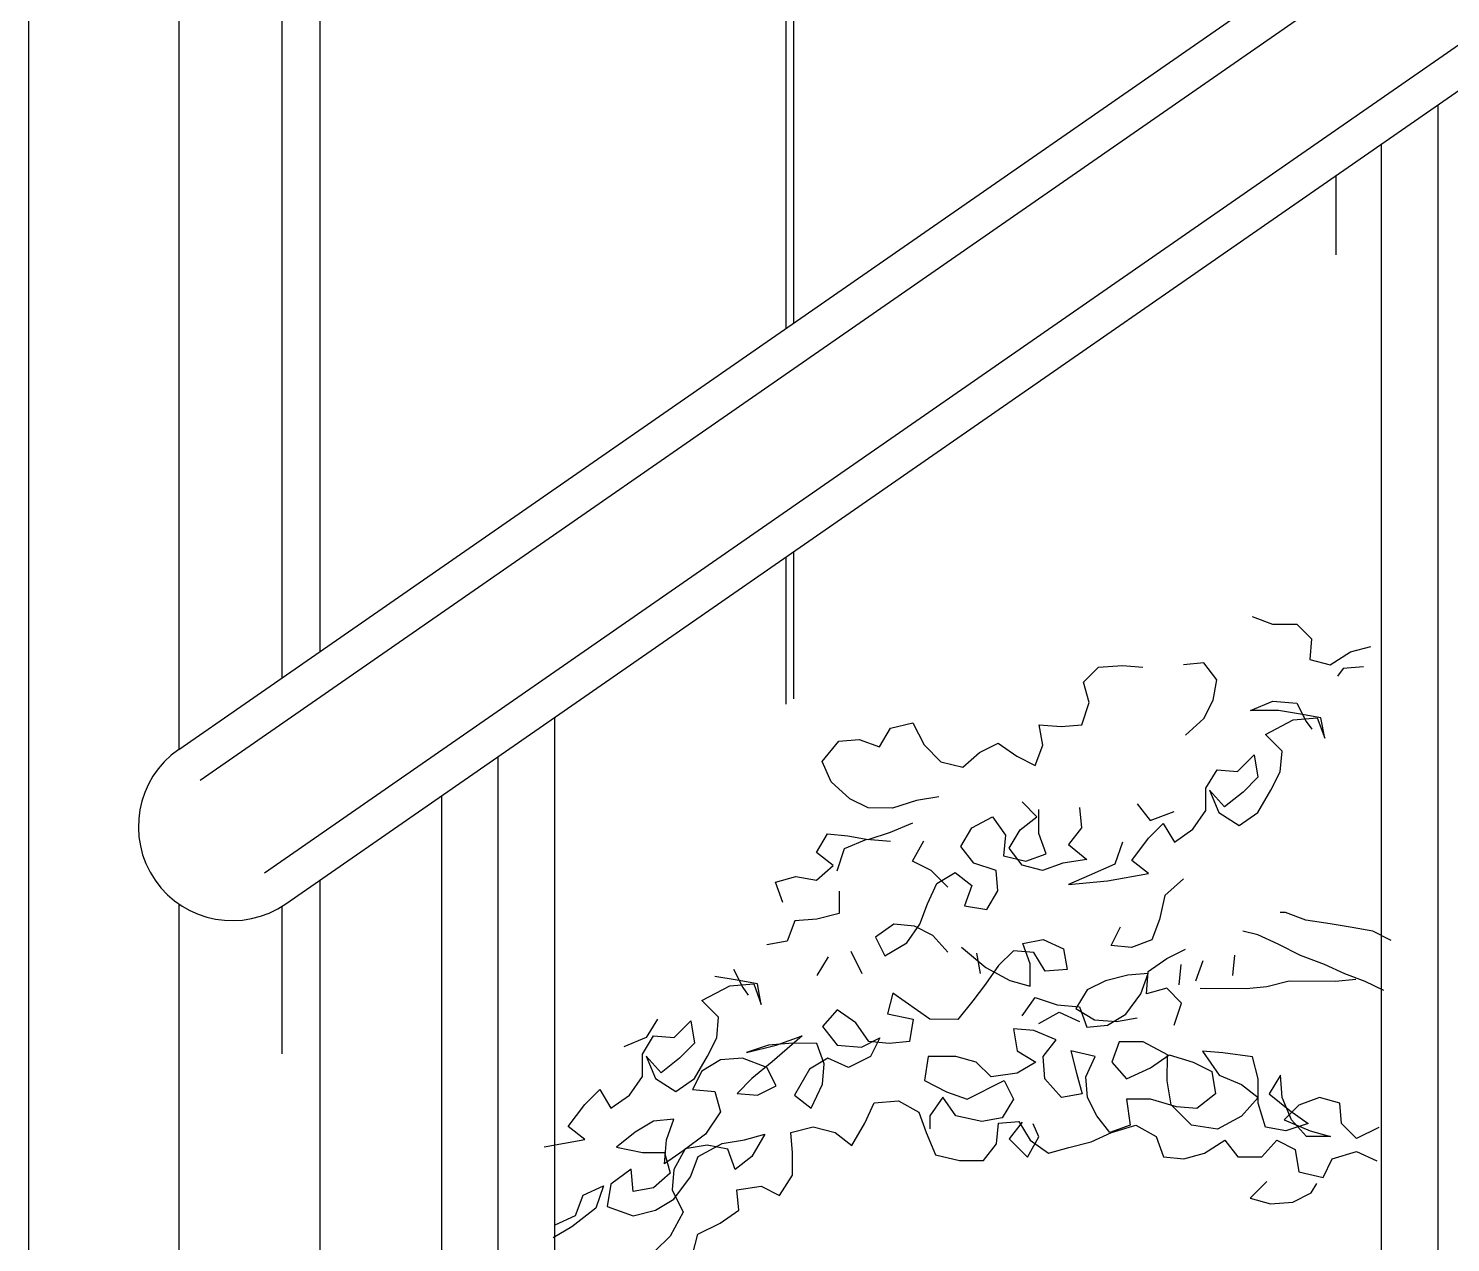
# Model space of a CAD drawing. Header units: millimetres. Extents: x -249630 to 95394, y -188036 to 109963.
# Drawn here: x -87770 to -87297, y 81788.9 to 82192.5 of the extents above; entities that cross this region are included whole.
import ezdxf

# ---------------------------------------------------------------- set-up
doc = ezdxf.new("R2010")
doc.units = ezdxf.units.MM
for name, color, linetype in [('04', 4, 'Continuous'), ('AHojas', 86, 'Continuous'), ('ATronco', 36, 'Continuous'), ('Layer11', 30, 'Continuous'), ('Layer2', 8, 'Continuous')]:
    doc.layers.add(name, color=color, linetype=linetype)

msp = doc.modelspace()

# ---------------------------------------------------------------- linework, layer by layer
at = {"layer": '04'}
msp.add_lwpolyline([(-87769.961, 83684.848), (-87769.961, 80997.348)], dxfattribs=at)
at = {"layer": 'AHojas'}
for p, q in [((-87363.004, 81996.98), (-87356.222, 81994.507)), ((-87356.222, 81994.507), (-87348.205, 81994.5)), ((-87348.205, 81994.5), (-87343.275, 81989.562)), ((-87343.275, 81989.562), (-87343.898, 81982.778)), ((-87337.116, 81980.922), (-87330.328, 81985.233)), ((-87330.328, 81985.233), (-87323.542, 81987.077)), ((-87419.082, 81975.235), (-87414.143, 81980.164)), ((-87414.143, 81980.164), (-87406.125, 81980.774)), ((-87406.125, 81980.774), (-87399.342, 81980.151)), ((-87379.053, 81981.577), (-87385.838, 81980.966)), ((-87374.741, 81976.022), (-87379.053, 81981.577)), ((-87343.898, 81982.778), (-87337.116, 81980.922)), ((-87326.015, 81980.295), (-87332.8, 81979.684)), ((-87417.238, 81968.449), (-87419.082, 81975.235)), ((-87375.981, 81969.239), (-87374.741, 81976.022)), ((-87332.8, 81979.684), (-87334.652, 81977.219)), ((-87419.712, 81961.051), (-87417.238, 81968.449)), ((-87379.07, 81963.075), (-87375.981, 81969.239)), ((-87363.567, 81965.8), (-87356.164, 81968.877)), ((-87354.316, 81965.792), (-87363.567, 81965.8)), ((-87356.164, 81968.877), (-87348.147, 81968.253)), ((-87346.917, 81964.552), (-87354.316, 81965.792)), ((-87348.147, 81968.253), (-87345.069, 81962.083)), ((-87483.237, 81959.875), (-87475.834, 81961.719)), ((-87475.834, 81961.719), (-87472.14, 81954.315)), ((-87433.897, 81961.064), (-87426.496, 81960.44)), ((-87432.669, 81954.278), (-87433.897, 81961.064)), ((-87426.496, 81960.44), (-87419.712, 81961.051)), ((-87385.243, 81957.53), (-87379.07, 81963.075)), ((-87358.641, 81957.778), (-87349.385, 81962.704)), ((-87349.385, 81962.704), (-87341.367, 81963.313)), ((-87340.134, 81963.312), (-87346.917, 81964.552)), ((-87345.069, 81962.083), (-87343.221, 81959.614)), ((-87341.367, 81963.313), (-87338.906, 81956.527)), ((-87338.906, 81956.527), (-87340.134, 81963.312)), ((-87500.509, 81955.574), (-87493.725, 81956.185)), ((-87493.725, 81956.185), (-87486.943, 81953.711)), ((-87486.943, 81953.711), (-87483.237, 81959.875)), ((-87353.095, 81952.223), (-87358.641, 81957.778)), ((-87506.066, 81948.795), (-87500.509, 81955.574)), ((-87472.14, 81954.315), (-87466.595, 81948.759)), ((-87459.196, 81946.902), (-87453.641, 81951.831)), ((-87453.641, 81951.831), (-87447.47, 81954.909)), ((-87447.47, 81954.909), (-87441.307, 81950.586)), ((-87435.142, 81947.497), (-87432.669, 81954.278)), ((-87353.718, 81945.439), (-87353.095, 81952.223)), ((-87502.989, 81942.008), (-87506.066, 81948.795)), ((-87466.595, 81948.759), (-87459.196, 81946.902)), ((-87441.307, 81950.586), (-87435.142, 81947.497)), ((-87367.903, 81945.452), (-87362.348, 81950.998)), ((-87362.348, 81950.998), (-87361.121, 81943.596)), ((-87496.826, 81936.452), (-87502.989, 81942.008)), ((-87378.393, 81939.911), (-87374.687, 81946.075)), ((-87374.687, 81946.075), (-87367.903, 81945.452)), ((-87361.121, 81943.596), (-87366.059, 81938.666)), ((-87356.808, 81939.275), (-87353.718, 81945.439)), ((-87378.4, 81932.51), (-87378.393, 81939.911)), ((-87377.16, 81939.293), (-87374.083, 81931.89)), ((-87372.231, 81933.738), (-87377.16, 81939.293)), ((-87366.059, 81938.666), (-87372.231, 81933.738)), ((-87361.132, 81931.878), (-87356.808, 81939.275)), ((-87490.662, 81933.362), (-87496.826, 81936.452)), ((-87482.644, 81933.355), (-87490.662, 81933.362)), ((-87474.624, 81935.815), (-87482.644, 81933.355)), ((-87467.222, 81937.041), (-87474.624, 81935.815)), ((-87434.606, 81930.438), (-87439.536, 81935.377)), ((-87433.995, 81924.887), (-87433.987, 81932.905)), ((-87420.419, 81933.509), (-87419.808, 81926.724)), ((-87401.299, 81934.725), (-87396.987, 81929.17)), ((-87382.722, 81926.347), (-87378.4, 81932.51)), ((-87483.268, 81925.338), (-87475.865, 81928.415)), ((-87456.196, 81926.758), (-87449.408, 81930.452)), ((-87449.408, 81930.452), (-87445.097, 81924.281)), ((-87440.161, 81926.126), (-87434.606, 81930.438)), ((-87397.527, 81923.277), (-87392.589, 81928.206)), ((-87396.987, 81929.17), (-87388.966, 81932.247)), ((-87392.589, 81928.206), (-87388.894, 81922.035)), ((-87374.083, 81931.89), (-87367.303, 81927.566)), ((-87367.303, 81927.566), (-87361.132, 81931.878)), ((-87507.944, 81918.577), (-87504.238, 81924.741)), ((-87504.238, 81924.741), (-87497.454, 81924.118)), ((-87497.454, 81924.118), (-87490.671, 81922.878)), ((-87490.671, 81922.878), (-87483.268, 81925.338)), ((-87459.902, 81920.594), (-87456.196, 81926.758)), ((-87445.097, 81924.281), (-87445.72, 81917.497)), ((-87443.867, 81919.962), (-87440.161, 81926.126)), ((-87431.534, 81918.101), (-87433.995, 81924.887)), ((-87419.808, 81926.724), (-87424.13, 81921.178)), ((-87403.084, 81915.881), (-87397.527, 81923.277)), ((-87388.894, 81922.035), (-87382.722, 81926.347)), ((-87502.397, 81914.254), (-87507.944, 81918.577)), ((-87498.692, 81919.802), (-87501.165, 81912.403)), ((-87491.288, 81922.879), (-87498.692, 81919.802)), ((-87483.271, 81922.254), (-87491.288, 81922.879)), ((-87475.941, 81915.674), (-87472.235, 81922.455)), ((-87455.59, 81915.039), (-87459.902, 81920.594)), ((-87439.555, 81914.408), (-87443.867, 81919.962)), ((-87424.13, 81921.178), (-87417.967, 81916.238)), ((-87406.162, 81922.051), (-87408.636, 81914.653)), ((-87507.952, 81909.326), (-87502.397, 81914.254)), ((-87469.777, 81912.585), (-87475.941, 81915.674)), ((-87448.191, 81912.565), (-87455.59, 81915.039)), ((-87445.72, 81917.497), (-87438.32, 81915.64)), ((-87432.773, 81912.551), (-87439.555, 81914.408)), ((-87438.32, 81915.64), (-87431.534, 81918.101)), ((-87425.986, 81915.012), (-87432.773, 81912.551)), ((-87417.967, 81916.238), (-87425.986, 81915.012)), ((-87408.636, 81914.653), (-87417.274, 81910.96)), ((-87397.538, 81911.559), (-87403.084, 81915.881)), ((-87521.521, 81908.721), (-87514.735, 81910.565)), ((-87514.735, 81910.565), (-87507.952, 81909.326)), ((-87464.231, 81907.029), (-87469.777, 81912.585)), ((-87467.931, 81908.266), (-87461.76, 81911.961)), ((-87461.76, 81911.961), (-87456.213, 81907.639)), ((-87447.58, 81905.781), (-87448.191, 81912.565)), ((-87417.274, 81910.96), (-87424.061, 81907.883)), ((-87424.061, 81907.883), (-87411.108, 81909.104)), ((-87411.108, 81909.104), (-87397.538, 81911.559)), ((-87385.838, 81909.83), (-87392.01, 81904.286)), ((-87519.06, 81901.935), (-87521.521, 81908.721)), ((-87500.337, 81905.685), (-87500.344, 81898.284)), ((-87471.02, 81901.485), (-87467.931, 81908.266)), ((-87456.213, 81907.639), (-87458.686, 81900.857)), ((-87451.287, 81899.617), (-87447.58, 81905.781)), ((-87392.01, 81904.286), (-87393.868, 81896.27)), ((-87473.494, 81894.703), (-87471.02, 81901.485)), ((-87458.686, 81900.857), (-87451.287, 81899.617)), ((-87515.148, 81895.831), (-87517.621, 81889.049)), ((-87507.746, 81896.441), (-87515.148, 81895.831)), ((-87500.344, 81898.284), (-87507.746, 81896.441)), ((-87482.128, 81894.711), (-87488.299, 81890.4)), ((-87475.344, 81894.088), (-87482.128, 81894.711)), ((-87477.816, 81888.54), (-87473.494, 81894.703)), ((-87393.868, 81896.27), (-87396.341, 81889.488)), ((-87488.299, 81890.4), (-87485.221, 81884.229)), ((-87469.18, 81890.999), (-87475.344, 81894.088)), ((-87464.251, 81885.444), (-87469.18, 81890.999)), ((-87409.911, 81887.65), (-87406.822, 81893.815)), ((-87517.621, 81889.049), (-87524.406, 81887.822)), ((-87496.525, 81885.725), (-87492.831, 81878.321)), ((-87485.221, 81884.229), (-87477.816, 81888.54)), ((-87459.649, 81887.146), (-87451.638, 81880.354)), ((-87442.382, 81885.896), (-87447.32, 81880.967)), ((-87435.598, 81885.273), (-87442.382, 81885.896)), ((-87439.296, 81888.361), (-87432.51, 81889.588)), ((-87436.835, 81881.574), (-87439.296, 81888.361)), ((-87431.903, 81879.103), (-87435.598, 81885.273)), ((-87432.51, 81889.588), (-87425.729, 81886.498)), ((-87425.729, 81886.498), (-87424.502, 81879.713)), ((-87403.127, 81887.027), (-87409.911, 81887.65)), ((-87396.341, 81889.488), (-87403.127, 81887.027)), ((-87391.413, 81883.316), (-87385.243, 81886.394)), ((-87507.633, 81877.718), (-87503.927, 81883.882)), ((-87453.36, 81878.285), (-87454.587, 81885.07)), ((-87447.32, 81880.967), (-87451.643, 81874.804)), ((-87436.842, 81874.173), (-87436.835, 81881.574)), ((-87397.584, 81879.004), (-87391.413, 81883.316)), ((-87386.749, 81881.307), (-87387.372, 81874.524)), ((-87381.74, 81875.855), (-87379.266, 81882.637)), ((-87369.403, 81877.694), (-87368.78, 81884.477)), ((-87534.285, 81876.113), (-87541.684, 81877.353)), ((-87535.515, 81879.814), (-87532.437, 81873.644)), ((-87527.502, 81874.873), (-87534.285, 81876.113)), ((-87451.638, 81880.354), (-87443.624, 81876.03)), ((-87443.624, 81876.03), (-87436.842, 81874.173)), ((-87424.502, 81879.713), (-87431.903, 81879.103)), ((-87411.772, 81875.934), (-87417.942, 81872.856)), ((-87404.369, 81877.777), (-87411.772, 81875.934)), ((-87397.585, 81878.388), (-87404.369, 81877.777)), ((-87400.058, 81871.606), (-87397.585, 81878.388)), ((-87398.208, 81871.604), (-87397.584, 81879.004)), ((-87319.248, 81872.633), (-87325.412, 81875.722)), ((-87546.009, 81869.339), (-87536.753, 81874.265)), ((-87536.753, 81874.265), (-87528.735, 81874.874)), ((-87532.437, 81873.644), (-87530.589, 81871.175)), ((-87528.735, 81874.874), (-87526.274, 81868.088)), ((-87526.274, 81868.088), (-87527.502, 81874.873)), ((-87482.483, 81871.748), (-87484.339, 81864.966)), ((-87470.156, 81863.103), (-87482.483, 81871.748)), ((-87451.643, 81874.804), (-87455.965, 81869.257)), ((-87417.942, 81872.856), (-87421.648, 81866.692)), ((-87404.998, 81864.826), (-87400.058, 81871.606)), ((-87391.422, 81873.448), (-87398.208, 81871.604)), ((-87386.492, 81868.51), (-87391.422, 81873.448)), ((-87540.463, 81863.784), (-87546.009, 81869.339)), ((-87455.965, 81869.257), (-87460.905, 81863.094)), ((-87439.536, 81864.241), (-87435.213, 81870.404)), ((-87435.213, 81870.404), (-87427.814, 81867.931)), ((-87427.814, 81867.931), (-87420.414, 81867.307)), ((-87421.648, 81866.692), (-87415.484, 81862.986)), ((-87420.414, 81867.307), (-87417.953, 81860.521)), ((-87388.966, 81861.111), (-87386.492, 81868.51)), ((-87560.816, 81863.186), (-87564.522, 81857.022)), ((-87555.271, 81857.013), (-87549.715, 81862.559)), ((-87549.715, 81862.559), (-87548.489, 81855.157)), ((-87541.086, 81857), (-87540.463, 81863.784)), ((-87500.99, 81866.214), (-87505.929, 81860.668)), ((-87494.826, 81861.892), (-87500.99, 81866.214)), ((-87490.515, 81855.72), (-87494.826, 81861.892)), ((-87484.339, 81864.966), (-87475.706, 81863.108)), ((-87475.706, 81863.108), (-87476.947, 81855.708)), ((-87460.905, 81863.094), (-87470.156, 81863.103)), ((-87433.987, 81861.769), (-87427.2, 81865.463)), ((-87427.2, 81865.463), (-87420.419, 81862.373)), ((-87415.484, 81862.986), (-87408.084, 81862.362)), ((-87411.169, 81861.131), (-87404.998, 81864.826)), ((-87408.084, 81862.362), (-87401.299, 81863.589)), ((-87564.522, 81857.022), (-87571.926, 81853.945)), ((-87565.761, 81851.472), (-87562.055, 81857.636)), ((-87562.055, 81857.636), (-87555.271, 81857.013)), ((-87544.175, 81850.836), (-87541.086, 81857)), ((-87512.716, 81857.591), (-87522.591, 81848.966)), ((-87521.353, 81854.515), (-87512.716, 81857.591)), ((-87505.929, 81860.668), (-87501, 81854.496)), ((-87492.983, 81853.872), (-87486.813, 81856.95)), ((-87486.813, 81856.95), (-87489.903, 81850.786)), ((-87442.405, 81859.993), (-87441.179, 81852.591)), ((-87435.622, 81859.37), (-87442.405, 81859.993)), ((-87428.224, 81856.28), (-87435.622, 81859.37)), ((-87417.953, 81860.521), (-87411.169, 81861.131)), ((-87548.489, 81855.157), (-87553.427, 81850.227)), ((-87523.82, 81854.517), (-87531.223, 81852.057)), ((-87531.223, 81852.057), (-87521.353, 81854.515)), ((-87515.802, 81855.127), (-87523.82, 81854.517)), ((-87507.784, 81855.119), (-87515.802, 81855.127)), ((-87505.323, 81848.333), (-87507.784, 81855.119)), ((-87501, 81854.496), (-87492.983, 81853.872)), ((-87483.731, 81855.097), (-87490.515, 81855.72)), ((-87476.947, 81855.708), (-87483.731, 81855.097)), ((-87441.179, 81852.591), (-87435.015, 81848.885)), ((-87432.546, 81850.733), (-87428.224, 81856.28)), ((-87423.293, 81852.575), (-87421.45, 81845.173)), ((-87415.277, 81850.718), (-87423.293, 81852.575)), ((-87407.255, 81855.644), (-87409.728, 81848.862)), ((-87399.238, 81855.637), (-87407.255, 81855.644)), ((-87391.224, 81851.312), (-87399.238, 81855.637)), ((-87379.505, 81852.535), (-87373.962, 81844.512)), ((-87372.721, 81851.912), (-87379.505, 81852.535)), ((-87565.767, 81844.071), (-87565.761, 81851.472)), ((-87564.528, 81850.854), (-87561.451, 81843.45)), ((-87559.599, 81845.299), (-87564.528, 81850.854)), ((-87553.427, 81850.227), (-87559.599, 81845.299)), ((-87548.499, 81843.439), (-87544.175, 81850.836)), ((-87539.859, 81849.598), (-87546.03, 81845.903)), ((-87532.458, 81850.208), (-87539.859, 81849.598)), ((-87524.443, 81847.117), (-87532.458, 81850.208)), ((-87522.591, 81848.966), (-87529.381, 81843.421)), ((-87504.088, 81850.182), (-87510.259, 81846.487)), ((-87505.946, 81841.549), (-87505.323, 81848.333)), ((-87497.307, 81847.092), (-87504.088, 81850.182)), ((-87489.903, 81850.786), (-87497.307, 81847.092)), ((-87470.784, 81850.768), (-87472.025, 81842.752)), ((-87461.533, 81850.76), (-87470.784, 81850.768)), ((-87454.75, 81848.903), (-87461.533, 81850.76)), ((-87449.821, 81843.965), (-87454.75, 81848.903)), ((-87435.015, 81848.885), (-87441.185, 81845.191)), ((-87431.936, 81843.332), (-87432.546, 81850.733)), ((-87418.367, 81843.936), (-87415.277, 81850.718)), ((-87409.728, 81848.862), (-87404.8, 81843.307)), ((-87396.779, 81847), (-87390.607, 81851.312)), ((-87391.232, 81842.678), (-87391.224, 81851.312)), ((-87390.607, 81851.312), (-87382.592, 81848.837)), ((-87382.592, 81848.837), (-87376.428, 81845.748)), ((-87362.855, 81850.67), (-87372.721, 81851.912)), ((-87361.011, 81843.267), (-87362.855, 81850.67)), ((-87570.09, 81837.908), (-87565.767, 81844.071)), ((-87561.451, 81843.45), (-87554.671, 81839.127)), ((-87554.671, 81839.127), (-87548.499, 81843.439)), ((-87546.03, 81845.903), (-87549.119, 81839.739)), ((-87529.381, 81843.421), (-87534.319, 81838.492)), ((-87521.365, 81840.947), (-87524.443, 81847.117)), ((-87510.259, 81846.487), (-87515.201, 81837.858)), ((-87472.025, 81842.752), (-87464.627, 81839.045)), ((-87457.845, 81836.572), (-87445.505, 81842.728)), ((-87441.185, 81845.191), (-87449.821, 81843.965)), ((-87445.505, 81842.728), (-87442.427, 81836.557)), ((-87426.391, 81837.159), (-87431.936, 81843.332)), ((-87421.45, 81845.173), (-87419.606, 81838.387)), ((-87417.757, 81837.152), (-87418.367, 81843.936)), ((-87404.8, 81843.307), (-87396.779, 81847)), ((-87390.006, 81834.659), (-87391.232, 81842.678)), ((-87376.428, 81845.748), (-87375.201, 81838.346)), ((-87373.962, 81844.512), (-87366.564, 81841.422)), ((-87361.019, 81835.249), (-87361.011, 81843.267)), ((-87353.609, 81844.494), (-87357.315, 81838.33)), ((-87352.999, 81837.092), (-87353.609, 81844.494)), ((-87584.895, 81834.838), (-87579.956, 81839.767)), ((-87579.956, 81839.767), (-87576.262, 81833.596)), ((-87576.262, 81833.596), (-87570.09, 81837.908)), ((-87549.119, 81839.739), (-87541.719, 81839.115)), ((-87541.719, 81839.115), (-87539.875, 81832.329)), ((-87534.319, 81838.492), (-87527.535, 81837.869)), ((-87527.535, 81837.869), (-87521.365, 81840.947)), ((-87509.654, 81833.535), (-87505.946, 81841.549)), ((-87464.627, 81839.045), (-87457.845, 81836.572)), ((-87419.606, 81838.387), (-87426.391, 81837.159)), ((-87375.201, 81838.346), (-87381.373, 81833.418)), ((-87366.564, 81841.422), (-87361.017, 81837.1)), ((-87357.315, 81838.33), (-87350.536, 81832.773)), ((-87590.452, 81827.442), (-87584.895, 81834.838)), ((-87515.201, 81837.858), (-87509.654, 81833.535)), ((-87491.773, 81828.585), (-87488.683, 81835.366)), ((-87488.683, 81835.366), (-87480.665, 81835.976)), ((-87480.665, 81835.976), (-87473.884, 81832.269)), ((-87465.862, 81837.196), (-87470.185, 81831.032)), ((-87461.551, 81831.024), (-87465.862, 81837.196)), ((-87442.427, 81836.557), (-87446.133, 81830.393)), ((-87414.679, 81830.981), (-87417.757, 81837.152)), ((-87404.806, 81836.523), (-87403.58, 81827.888)), ((-87396.788, 81836.516), (-87404.806, 81836.523)), ((-87388.156, 81834.041), (-87396.788, 81836.516)), ((-87383.228, 81827.869), (-87390.006, 81834.659)), ((-87381.373, 81833.418), (-87388.156, 81834.041)), ((-87361.017, 81837.1), (-87366.573, 81830.937)), ((-87358.559, 81827.23), (-87361.019, 81835.249)), ((-87349.922, 81829.689), (-87352.999, 81837.092)), ((-87347.451, 81834.62), (-87352.389, 81829.691)), ((-87340.665, 81837.081), (-87347.451, 81834.62)), ((-87333.882, 81835.225), (-87340.665, 81837.081)), ((-87333.272, 81828.44), (-87333.882, 81835.225)), ((-87562.081, 81829.266), (-87568.251, 81825.571)), ((-87555.296, 81829.877), (-87562.081, 81829.266)), ((-87557.769, 81823.095), (-87555.296, 81829.877)), ((-87539.875, 81832.329), (-87544.816, 81824.933)), ((-87496.097, 81821.188), (-87491.773, 81828.585)), ((-87473.884, 81832.269), (-87471.424, 81825.483)), ((-87470.185, 81831.032), (-87470.189, 81826.715)), ((-87452.918, 81829.166), (-87461.551, 81831.024)), ((-87446.133, 81830.393), (-87452.918, 81829.166)), ((-87447.991, 81821.761), (-87447.368, 81828.544)), ((-87447.368, 81828.544), (-87440.583, 81829.155)), ((-87439.551, 81828.954), (-87443.874, 81823.408)), ((-87440.583, 81829.155), (-87436.889, 81822.984)), ((-87410.367, 81825.427), (-87414.679, 81830.981)), ((-87366.573, 81830.937), (-87374.595, 81826.628)), ((-87352.389, 81829.691), (-87343.759, 81825.983)), ((-87344.373, 81828.45), (-87351.776, 81825.99)), ((-87350.536, 81832.773), (-87344.373, 81828.45)), ((-87344.994, 81824.133), (-87349.922, 81829.689)), ((-87328.342, 81823.502), (-87333.272, 81828.44)), ((-87584.905, 81823.12), (-87590.452, 81827.442)), ((-87568.251, 81825.571), (-87574.423, 81820.643)), ((-87544.816, 81824.933), (-87552.222, 81819.389)), ((-87531.866, 81823.071), (-87525.08, 81824.915)), ((-87525.08, 81824.915), (-87529.404, 81817.518)), ((-87516.445, 81825.524), (-87509.043, 81827.367)), ((-87515.835, 81818.739), (-87516.445, 81825.524)), ((-87509.043, 81827.367), (-87501.644, 81825.51)), ((-87501.644, 81825.51), (-87496.097, 81821.188)), ((-87471.424, 81825.483), (-87468.347, 81818.079)), ((-87437.712, 81817.235), (-87434.005, 81824.015)), ((-87434.005, 81824.015), (-87435.852, 81828.334)), ((-87416.537, 81822.349), (-87409.75, 81825.426)), ((-87403.58, 81827.888), (-87410.367, 81825.427)), ((-87409.75, 81825.426), (-87401.73, 81827.886)), ((-87401.73, 81827.886), (-87394.949, 81824.179)), ((-87394.949, 81824.179), (-87392.489, 81817.393)), ((-87374.595, 81826.628), (-87383.228, 81827.869)), ((-87351.776, 81825.99), (-87358.559, 81827.23)), ((-87336.976, 81824.126), (-87344.994, 81824.133)), ((-87343.759, 81825.983), (-87336.976, 81824.126)), ((-87320.938, 81827.195), (-87328.342, 81823.502)), ((-87598.476, 81820.665), (-87584.905, 81823.12)), ((-87574.423, 81820.643), (-87565.791, 81818.785)), ((-87558.393, 81815.078), (-87557.769, 81823.095)), ((-87552.222, 81819.389), (-87558.393, 81815.078)), ((-87551.605, 81820.005), (-87555.311, 81813.225)), ((-87544.203, 81821.232), (-87551.605, 81820.005)), ((-87547.29, 81817.535), (-87539.268, 81821.844)), ((-87537.42, 81819.992), (-87544.203, 81821.232)), ((-87539.268, 81821.844), (-87531.866, 81823.071)), ((-87534.959, 81813.206), (-87537.42, 81819.992)), ((-87452.313, 81816.214), (-87447.991, 81821.761)), ((-87443.874, 81823.408), (-87437.712, 81817.235)), ((-87436.889, 81822.984), (-87430.725, 81818.661)), ((-87430.725, 81818.661), (-87423.939, 81820.505)), ((-87423.939, 81820.505), (-87416.537, 81822.349)), ((-87378.919, 81818.614), (-87372.131, 81822.925)), ((-87372.131, 81822.925), (-87367.819, 81817.37)), ((-87359.802, 81817.363), (-87354.863, 81822.909)), ((-87354.863, 81822.909), (-87348.698, 81819.82)), ((-87348.698, 81819.82), (-87347.471, 81812.418)), ((-87336.366, 81816.725), (-87328.346, 81819.184)), ((-87328.346, 81819.184), (-87321.565, 81816.094)), ((-87565.791, 81818.785), (-87558.39, 81818.778)), ((-87558.39, 81818.778), (-87556.546, 81811.992)), ((-87549.763, 81810.753), (-87547.29, 81817.535)), ((-87529.404, 81817.518), (-87534.959, 81813.206)), ((-87515.842, 81811.338), (-87515.835, 81818.739)), ((-87468.347, 81818.079), (-87460.331, 81816.221)), ((-87460.331, 81816.221), (-87452.313, 81816.214)), ((-87392.489, 81817.393), (-87385.705, 81816.77)), ((-87385.705, 81816.77), (-87378.919, 81818.614)), ((-87367.819, 81817.37), (-87359.802, 81817.363)), ((-87339.455, 81810.56), (-87336.366, 81816.725)), ((-87569.496, 81813.238), (-87576.285, 81808.31)), ((-87568.886, 81805.836), (-87569.496, 81813.238)), ((-87556.546, 81811.992), (-87562.101, 81807.064)), ((-87555.311, 81813.225), (-87555.934, 81806.441)), ((-87555.32, 81803.357), (-87549.763, 81810.753)), ((-87520.165, 81804.558), (-87515.842, 81811.338)), ((-87347.471, 81812.418), (-87339.455, 81810.56)), ((-87585.539, 81804.618), (-87578.752, 81807.696)), ((-87578.752, 81807.696), (-87581.226, 81800.297)), ((-87576.285, 81808.31), (-87577.525, 81800.91)), ((-87562.101, 81807.064), (-87568.886, 81805.836)), ((-87555.934, 81806.441), (-87552.24, 81799.037)), ((-87534.348, 81806.421), (-87526.33, 81807.648)), ((-87533.738, 81799.637), (-87534.348, 81806.421)), ((-87526.33, 81807.648), (-87520.165, 81804.558)), ((-87358.16, 81809.144), (-87363.716, 81803.599)), ((-87349.532, 81802.352), (-87343.362, 81805.43)), ((-87343.362, 81805.43), (-87341.509, 81808.512)), ((-87581.226, 81800.297), (-87589.249, 81794.137)), ((-87588.012, 81797.836), (-87585.539, 81804.618)), ((-87577.525, 81800.91), (-87568.893, 81797.819)), ((-87561.491, 81799.662), (-87555.32, 81803.357)), ((-87363.716, 81803.599), (-87356.934, 81801.742)), ((-87356.934, 81801.742), (-87349.532, 81802.352)), ((-87594.799, 81794.759), (-87588.012, 81797.836)), ((-87568.893, 81797.819), (-87561.491, 81799.662)), ((-87552.24, 81799.037), (-87556.565, 81791.023)), ((-87547.313, 81791.632), (-87539.909, 81795.325)), ((-87539.909, 81795.325), (-87533.738, 81799.637)), ((-87589.249, 81794.137), (-87595.42, 81790.442)), ((-87556.565, 81791.023), (-87561.503, 81786.094)), ((-87549.17, 81784.849), (-87547.313, 81791.632))]:
    msp.add_line(p, q, dxfattribs=at)
at = {"layer": 'ATronco'}
for p, q in [((-87351.911, 81898.565), (-87353.761, 81898.567)), ((-87345.129, 81896.092), (-87351.911, 81898.565)), ((-87337.113, 81894.851), (-87345.129, 81896.092)), ((-87329.713, 81893.611), (-87337.113, 81894.851)), ((-87361.169, 81891.173), (-87366.102, 81892.411)), ((-87354.388, 81888.083), (-87361.169, 81891.173)), ((-87322.93, 81892.372), (-87329.713, 81893.611)), ((-87316.765, 81889.282), (-87322.93, 81892.372)), ((-87346.99, 81884.376), (-87354.388, 81888.083)), ((-87338.975, 81881.285), (-87346.99, 81884.376)), ((-87332.194, 81878.195), (-87338.975, 81881.285)), ((-87350.698, 81875.745), (-87358.101, 81873.902)), ((-87335.28, 81875.731), (-87350.698, 81875.745)), ((-87328.495, 81876.341), (-87335.28, 81875.731)), ((-87325.412, 81875.722), (-87332.194, 81878.195)), ((-87364.886, 81873.291), (-87380.304, 81873.305)), ((-87358.101, 81873.902), (-87364.886, 81873.291))]:
    msp.add_line(p, q, dxfattribs=at)
at = {"layer": 'Layer11'}
for points in [[(-87719.961, 81952.848), (-85426.211, 83543.181), (-85019.961, 83543.181)], [(-87684.35, 81901.485), (-85406.664, 83480.681), (-85019.961, 83480.681)], [(-87319.961, 81118.181), (-87319.961, 82154.128)], [(-87594.961, 80901.514), (-87594.961, 81963.462)], [(-87632.461, 80901.514), (-87632.461, 81937.462)]]:
    msp.add_lwpolyline(points, dxfattribs=at)
msp.add_arc((-87702.155, 81927.167), 31.25, 124.73486, 304.73486, dxfattribs=at)
at = {"layer": 'Layer2'}
for p, q in [((-87672.935, 81985.452), (-87672.935, 83259.848)), ((-87515.455, 82094.638), (-87515.455, 83259.848)), ((-87517.995, 82092.877), (-87517.995, 82549.033)), ((-87685.635, 81976.647), (-87685.635, 82472.833)), ((-87335.115, 82117.233), (-87335.115, 82143.621)), ((-87515.455, 81969.638), (-87515.455, 82018.586)), ((-87517.995, 81967.877), (-87517.995, 82016.824)), ((-87672.935, 81863.233), (-87672.935, 81909.399)), ((-87685.635, 81851.647), (-87685.635, 81900.64)), ((-87672.935, 81101.233), (-87672.935, 81863.233))]:
    msp.add_line(p, q, dxfattribs=at)
for points in [[(-87712.839, 81942.575), (-85422.301, 83530.681), (-85019.961, 83530.681)], [(-87691.472, 81911.758), (-85410.573, 83493.181), (-85019.961, 83493.181)], [(-86757.461, 82620.181), (-86757.461, 83259.848), (-87719.961, 83259.848), (-87719.961, 81952.848)], [(-87301.211, 81118.181), (-87301.211, 82167.128)], [(-87613.711, 80901.514), (-87613.711, 81950.462)], [(-87719.961, 81901.485), (-87719.961, 81827.848)], [(-87719.961, 81860.305), (-87719.961, 80985.334)]]:
    msp.add_lwpolyline(points, dxfattribs=at)

doc.saveas('drawing.dxf')
